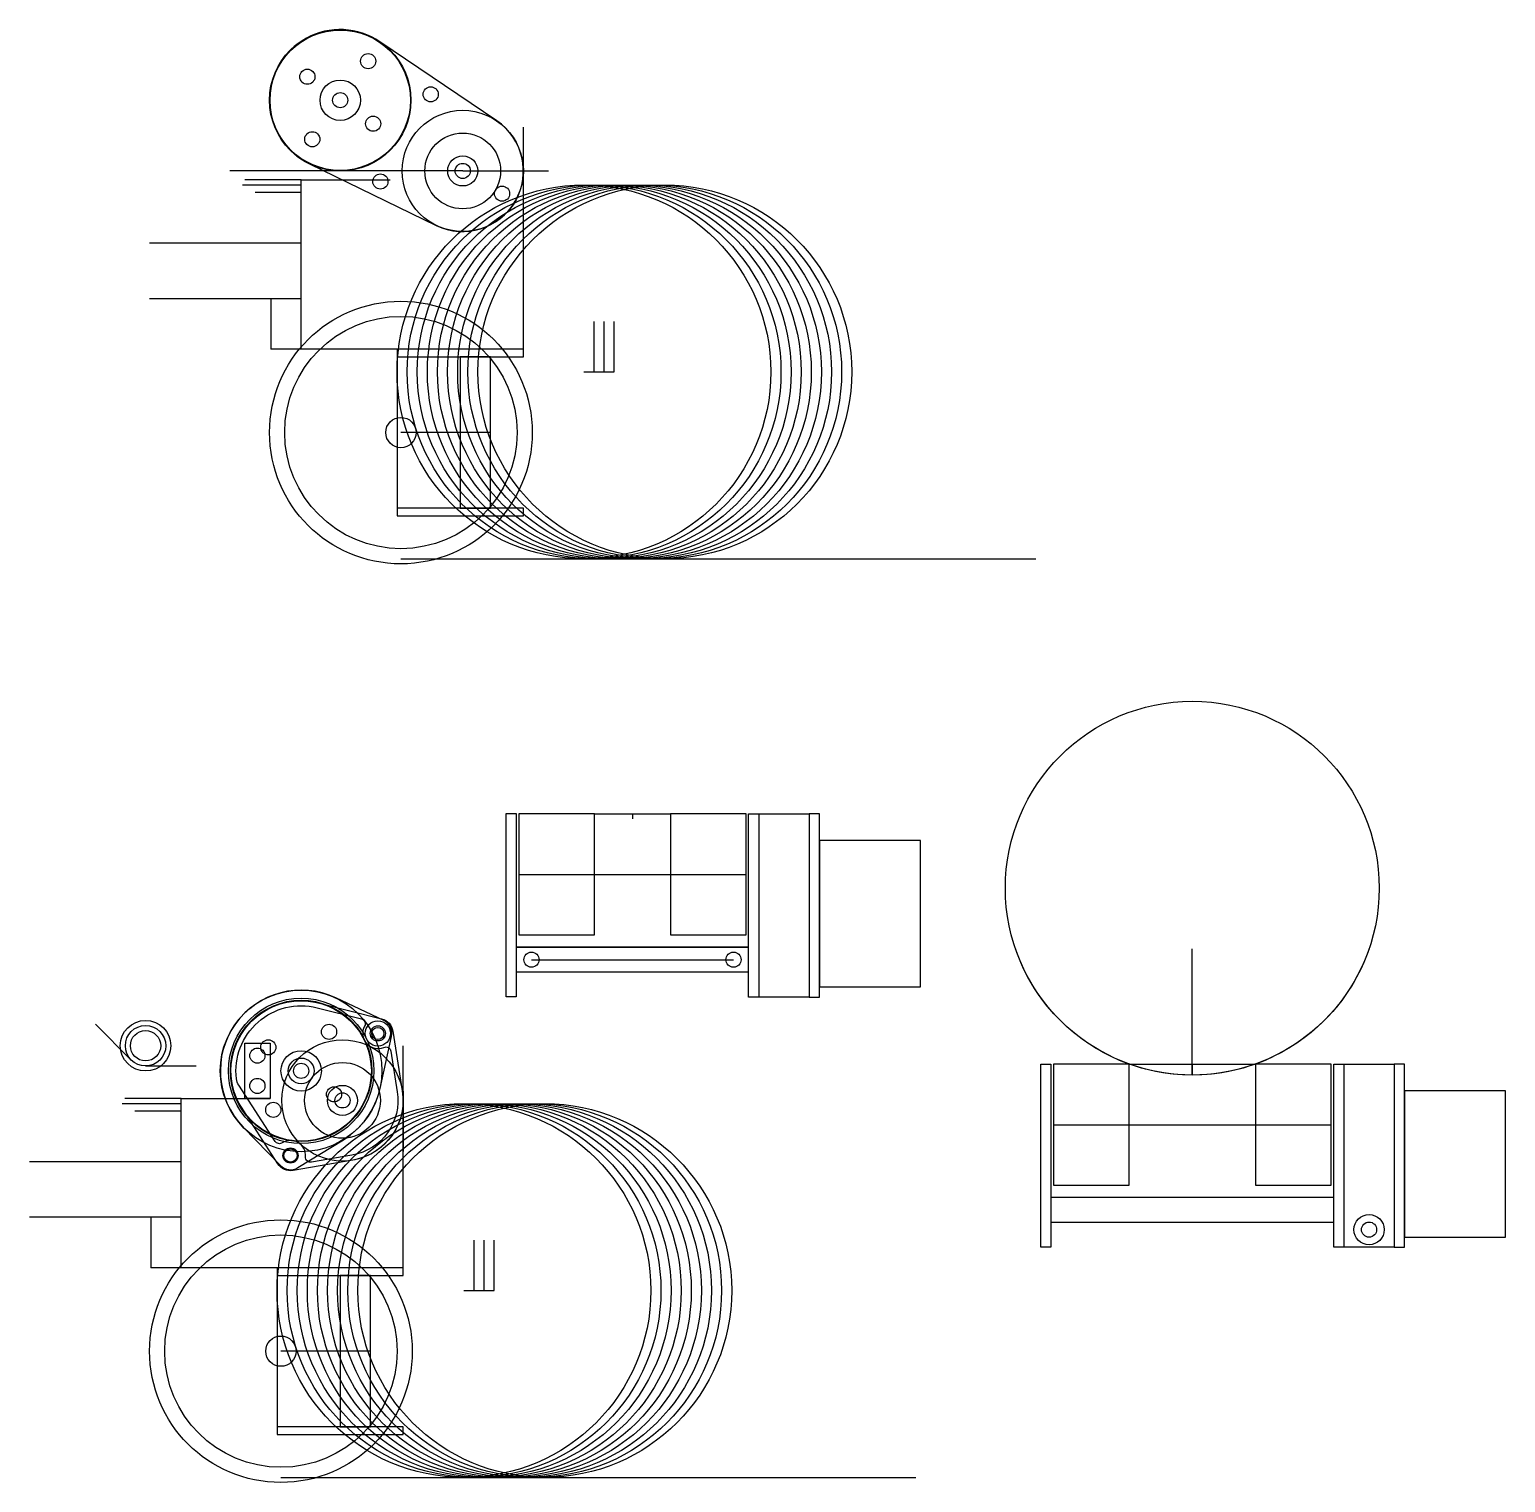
# Model space of a CAD drawing. Header units: inches. Extents: x -24 to 268, y 0 to 288.
import ezdxf

# ---------------------------------------------------------------- set-up
doc = ezdxf.new("R2010")
doc.units = ezdxf.units.IN
doc.header["$MEASUREMENT"] = 0
for name, color, linetype in [('ギヤ', 1, 'Continuous'), ('ドリブラー', 4, 'Continuous'), ('ホイール', 3, 'Continuous'), ('ボール', 60, 'Continuous'), ('モーター', 6, 'Continuous'), ('モーターカバー', 2, 'Continuous'), ('板', 4, 'Continuous')]:
    doc.layers.add(name, color=color, linetype=linetype)

msp = doc.modelspace()

# ---------------------------------------------------------------- linework, layer by layer
for p, q in [((74, 224.38), (74, 268.36)), ((30, 245.38), (0, 245.38)), ((30, 234.38), (30, 245.38)), ((30, 234.38), (0, 234.38)), ((24, 234.38), (24, 224.38)), ((30, 224.38), (30, 234.38)), ((88, 219.88), (88, 229.88)), ((90, 219.88), (90, 229.88)), ((92, 219.88), (92, 229.88)), ((49, 224.38), (24, 224.38)), ((30, 224.38), (30, 224.38)), ((49, 224.38), (49, 191.38)), ((86, 219.88), (88, 219.88)), ((88, 219.88), (90, 219.88)), ((90, 219.88), (92, 219.88)), ((67.5, 207.88), (49.76, 207.88)), ((49.76, 182.88), (175.45, 182.88)), ((50.24, 42.5), (50.24, 86.48)), ((6.24, 63.5), (-23.76, 63.5)), ((6.24, 52.5), (6.24, 63.5)), ((6.24, 52.5), (-23.76, 52.5)), ((0.24, 52.5), (0.24, 42.5)), ((6.24, 42.5), (6.24, 52.5)), ((64.24, 38), (64.24, 48)), ((66.24, 38), (66.24, 48)), ((68.24, 38), (68.24, 48)), ((25.24, 42.5), (0.24, 42.5)), ((6.24, 42.5), (6.24, 42.5)), ((25.24, 42.5), (25.24, 9.5)), ((62.24, 38), (64.24, 38)), ((64.24, 38), (66.24, 38)), ((66.24, 38), (68.24, 38)), ((43.74, 26), (26, 26)), ((26, 1), (151.69, 1))]:
    msp.add_line(p, q)
for points in [[(49, 224.38), (49, 222.88), (74, 222.88), (74, 224.38)], [(61.5, 192.88), (67.5, 192.88), (67.5, 222.88), (61.5, 222.88)], [(49, 192.88), (49, 191.38), (74, 191.38), (74, 192.88)], [(25.24, 42.5), (25.24, 41), (50.24, 41), (50.24, 42.5)], [(37.74, 11), (43.74, 11), (43.74, 41), (37.74, 41)], [(25.24, 11), (25.24, 9.5), (50.24, 9.5), (50.24, 11)]]:
    msp.add_lwpolyline(points, close=True)
for centre, radius in [((49.76, 207.88), 26), ((49.76, 207.88), 23), ((49.76, 207.88), 3), ((26, 26), 26), ((26, 26), 23), ((26, 26), 3)]:
    msp.add_circle(centre, radius)
at = {"layer": 'ギヤ'}
msp.add_line((178.92, 70.84), (233.92, 70.84), dxfattribs=at)
for centre, radius in [((62, 259.67), 7.5), ((30.01, 81.49), 2.55), ((38.19, 75.65), 7.5)]:
    msp.add_circle(centre, radius, dxfattribs=at)
at = {"layer": 'ドリブラー'}
for p, q in [((88.1, 132.4), (103.1, 132.4)), ((95.6, 132.4), (95.6, 131.4)), ((120.6, 132.4), (130.6, 132.4)), ((73.1, 120.4), (118.1, 120.4)), ((118.6, 106.01), (72.6, 106.01)), ((75.6, 103.51), (115.6, 103.51)), ((118.6, 101.01), (72.6, 101.01)), ((130.6, 96.12), (120.6, 96.12))]:
    msp.add_line(p, q, dxfattribs=at)
for points in [[(72.6, 96.14), (70.6, 96.14), (70.6, 132.43), (72.6, 132.43)], [(73.1, 108.4), (88.1, 108.4), (88.1, 132.4), (73.1, 132.4)], [(103.1, 108.4), (118.1, 108.4), (118.1, 132.4), (103.1, 132.4)], [(120.6, 96.12), (118.6, 96.12), (118.6, 132.4), (120.6, 132.4)], [(130.6, 96.12), (132.6, 96.12), (132.6, 132.4), (130.6, 132.4)], [(152.6, 98.12), (152.6, 127.12), (132.6, 127.12), (132.6, 98.12)]]:
    msp.add_lwpolyline(points, close=True, dxfattribs=at)
for centre in [(75.6, 103.51), (115.6, 103.51)]:
    msp.add_circle(centre, 1.5, dxfattribs=at)
at = {"layer": 'ホイール'}
for p, q in [((86, 219.88), (92, 219.88)), ((193.92, 82.84), (218.92, 82.84)), ((206.42, 82.84), (206.42, 80.67)), ((50.24, 77.5), (50.24, 65.5)), ((62.24, 38), (68.24, 38))]:
    msp.add_line(p, q, dxfattribs=at)
for points in [[(178.92, 58.84), (193.92, 58.84), (193.92, 82.84), (178.92, 82.84)], [(218.92, 58.84), (233.92, 58.84), (233.92, 82.84), (218.92, 82.84)]]:
    msp.add_lwpolyline(points, close=True, dxfattribs=at)
for centre, radius in [((62, 259.67), 12), ((62, 259.67), 1.5), ((38.19, 75.65), 12), ((38.19, 75.65), 1.5)]:
    msp.add_circle(centre, radius, dxfattribs=at)
at = {"layer": 'ボール'}
msp.add_line((206.42, 80.67), (206.42, 105.67), dxfattribs=at)
msp.add_lwpolyline([(241.42, 105.67), (241.42, 105.67, -0.714286), (171.42, 105.67)], format="xyb", dxfattribs=at)
for centre in [(86, 219.88), (88, 219.88), (90, 219.88), (92, 219.88), (94, 219.88), (96, 219.88), (98, 219.88), (100, 219.88), (102, 219.88), (206.42, 117.67), (62.24, 38), (64.24, 38), (66.24, 38), (68.24, 38), (70.24, 38), (72.24, 38), (74.24, 38), (76.24, 38), (78.24, 38)]:
    msp.add_circle(centre, 37, dxfattribs=at)
at = {"layer": 'モーター'}
for centre, radius in [((37.75, 273.67), 14), ((37.75, 273.67), 13.9), ((43.28, 281.4), 1.5), ((31.24, 278.32), 1.5), ((37.75, 273.67), 4), ((37.75, 273.67), 1.5), ((44.26, 269.02), 1.5), ((32.22, 265.94), 1.5), ((30.01, 81.49), 14), ((30.01, 81.49), 13.9), ((35.54, 89.22), 1.5), ((23.51, 86.15), 1.5), ((30.01, 81.49), 4), ((30.01, 81.49), 1.5), ((36.52, 76.84), 1.5), ((24.49, 73.77), 1.5)]:
    msp.add_circle(centre, radius, dxfattribs=at)
at = {"layer": 'モーターカバー'}
msp.add_lwpolyline([(38.37, 67.85, 0.202989), (45.63, 78), (47.93, 88.29, 0.350605), (46.4, 91.44), (36.86, 95.95, 0.835646), (18.54, 70.34), (25.9, 62.78, 0.350605), (29.37, 62.34)], format="xyb", close=True, dxfattribs=at)
msp.add_lwpolyline([(268.42, 48.56), (268.42, 77.56), (248.42, 77.56), (248.42, 48.56)], close=True, dxfattribs=at)
for centre, radius in [((30.01, 81.49), 16), ((30.01, 81.49), 14.4), ((45.2, 88.91), 2.5)]:
    msp.add_circle(centre, radius, dxfattribs=at)
at = {"layer": '板'}
for p, q in [((62, 259.67), (15.92, 259.67)), ((30, 257.88), (18.84, 257.88)), ((30, 256.88), (30, 257.88)), ((30, 257.88), (47.61, 257.88)), ((62, 259.67), (78.98, 259.67)), ((30, 256.88), (18.37, 256.88)), ((30, 255.38), (20.88, 255.38)), ((30, 255.38), (30, 256.88)), ((30, 245.38), (30, 255.38)), ((30, 249.38), (30, 250.88)), ((30, 234.38), (30, 249.38)), ((72.6, 106.01), (118.6, 106.01)), ((-3.62, 83.64), (-10.69, 90.72)), ((-0.79, 82.47), (9.21, 82.47)), ((236.42, 82.84), (246.42, 82.84)), ((6.24, 76), (-4.92, 76)), ((6.24, 75), (6.24, 76)), ((6.24, 76), (23.85, 76)), ((6.24, 75), (-5.4, 75)), ((6.24, 73.5), (-2.89, 73.5)), ((6.24, 73.5), (6.24, 75)), ((6.24, 63.5), (6.24, 73.5)), ((6.24, 67.5), (6.24, 69)), ((6.24, 52.5), (6.24, 67.5)), ((234.42, 56.45), (178.42, 56.45)), ((234.42, 51.45), (178.42, 51.45)), ((246.42, 46.56), (236.42, 46.56))]:
    msp.add_line(p, q, dxfattribs=at)
for points in [[(45.6, 285.26, 1.074172), (31.64, 261.08), (56.76, 248.88, 0.930949), (68.73, 269.61)], [(16.31, 83.82), (16.31, 83.82, -0.437556), (33.41, 94.97), (45.93, 91.82, -0.300292), (48.16, 89.38), (50.04, 77.52, -0.409815), (40.24, 63.82), (28.42, 61.77, -0.301786), (25.38, 63.11), (21.25, 69.54), (17.62, 75.21, -0.160674)], [(17.21, 79.92, -0.527078), (33.17, 94), (41.93, 91.79, -0.490314), (42.57, 90.34, 0.71393), (46.4, 86.15, -0.490314), (47.78, 85.39), (49.05, 77.37, -0.409815), (40.07, 64.81), (32.06, 63.42, -0.490314), (30.89, 64.49, 0.622561), (26.27, 67.24, -0.414214), (24.89, 67.54), (17.67, 78.65, -0.113822)]]:
    msp.add_lwpolyline(points, format="xyb", close=True, dxfattribs=at)
for points in [[(22.37, 93.1), (22.37, 93.1)], [(23.85, 86.98), (23.85, 76), (18.85, 76), (18.85, 86.98), (21.35, 86.98)], [(178.42, 46.56), (176.42, 46.56), (176.42, 82.84), (178.42, 82.84)], [(236.42, 46.56), (234.42, 46.56), (234.42, 82.84), (236.42, 82.84)], [(246.42, 46.56), (248.42, 46.56), (248.42, 82.84), (246.42, 82.84)]]:
    msp.add_lwpolyline(points, close=True, dxfattribs=at)
for centre, radius in [((43.28, 281.4), 1.5), ((55.66, 274.84), 1.5), ((32.22, 265.94), 1.5), ((62, 259.67), 2.98), ((45.7, 257.57), 1.5), ((69.79, 255.17), 1.5), ((75.6, 103.51), 1.5), ((115.6, 103.51), 1.5), ((-0.79, 86.47), 5), ((35.54, 89.22), 1.5), ((-0.79, 86.47), 4), ((-0.79, 86.47), 3), ((45.2, 88.91), 1.5), ((45.2, 88.91), 1.2), ((21.35, 84.51), 1.5), ((30.01, 81.49), 4), ((21.35, 78.51), 1.5), ((38.19, 75.65), 2.98), ((24.49, 73.77), 1.5), ((27.9, 64.73), 1.5), ((27.9, 64.73), 1.3), ((241.42, 50.06), 3), ((241.42, 50.06), 1.5)]:
    msp.add_circle(centre, radius, dxfattribs=at)

doc.saveas('drawing.dxf')
